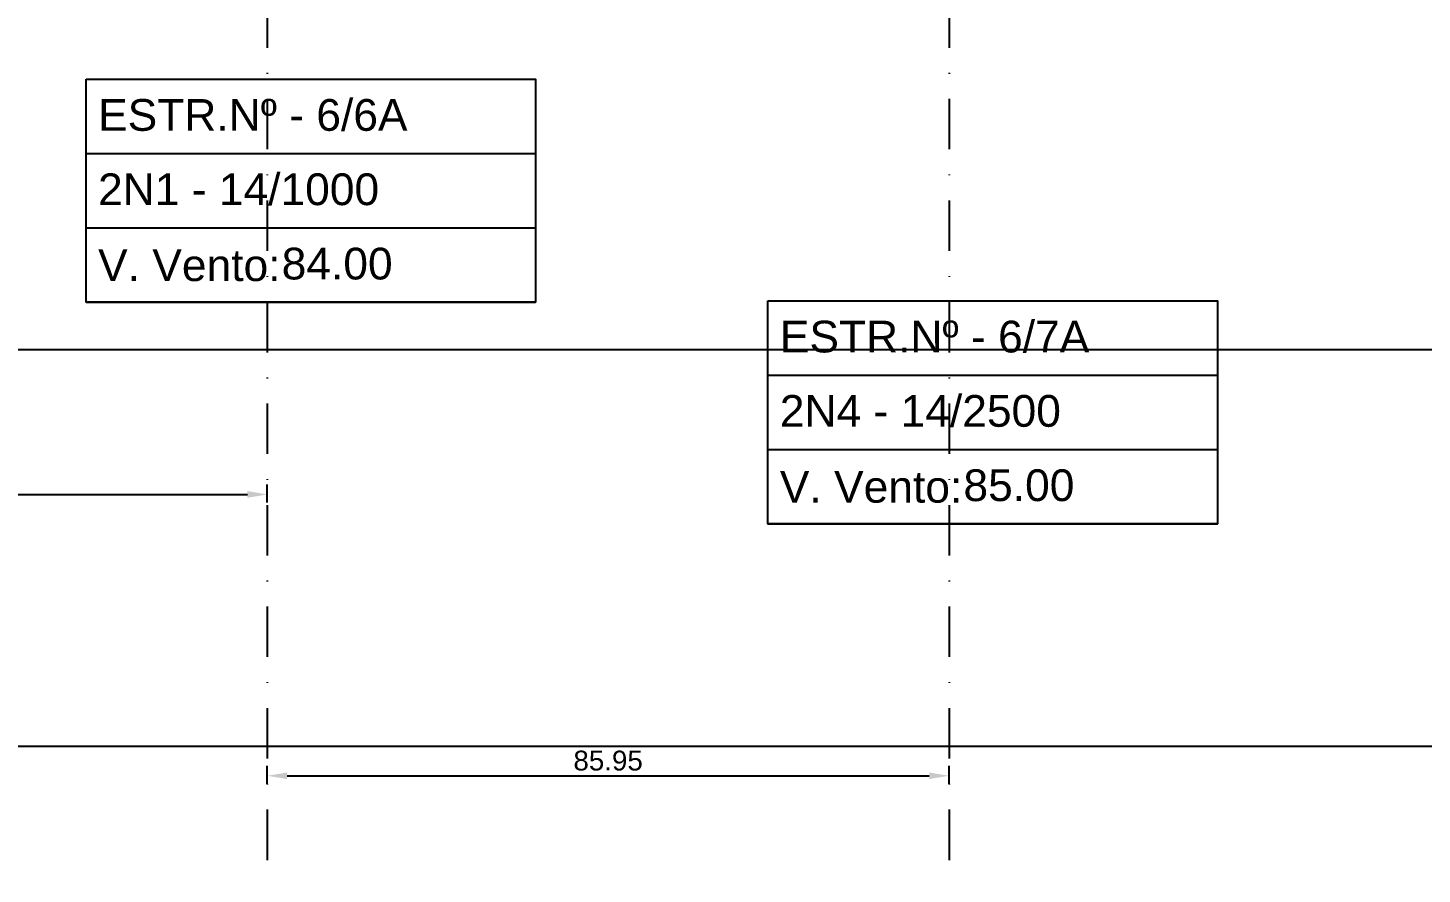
# Model space of a CAD drawing. Header units: metres. Extents: x -121 to 9872, y 3505 to 10721.
# Drawn here: x 6485.1 to 6660.8, y 9083.9 to 9190.6 of the extents above; entities that cross this region are included whole.
import ezdxf
from ezdxf.enums import TextEntityAlignment as Align

# ---------------------------------------------------------------- set-up
doc = ezdxf.new("R2010")
doc.units = ezdxf.units.M
doc.header["$PDMODE"] = 2
doc.linetypes.add('DASHDOT', pattern=[25.4, 12.7, -6.35, 0, -6.35])
for name, color, linetype in [('Cabeçalho', 7, 'Continuous'), ('cotas', 7, 'Continuous'), ('Grade', 9, 'Continuous'), ('Ind.Rot', 8, 'DASHDOT')]:
    doc.layers.add(name, color=color, linetype=linetype)
doc.styles.add('Arial', font='arial.ttf')
doc.styles.add('SIMM-PADRÃO_(TXT)', font='arial.ttf', dxfattribs={"height": 2})
doc.styles.get("Standard").update_dxf_attribs({"font": 'arial.ttf'})
doc.dimstyles.new('ISO-25', dxfattribs={"dimtxt": 2.5, "dimasz": 2.5, "dimexe": 1.25, "dimexo": 0.625, "dimtad": 1, "dimzin": 1, "dimtxsty": 'Standard', "dimcen": 2.5, "dimaunit": 1, "dimadec": 3, "dimazin": 3, "dimtfac": 1, "dimtmove": 0, "dimatfit": 3, "dimfxlon": 1, "dimarcsym": 0})

# ---------------------------------------------------------------- blocks, each defined once
blk = doc.blocks.new('Bloco P Sup')
at = {"layer": 'Cabeçalho'}
blk.add_lwpolyline([(-11.66, -3.34), (44.97, -3.34), (44.97, -31.45), (-11.66, -31.45)], close=True, dxfattribs=at)
for points in [[(-11.66, -12.71), (44.97, -12.71)], [(-11.66, -22.08), (44.97, -22.08)], [(-11.66, -31.45), (44.97, -31.45)]]:
    blk.add_lwpolyline(points, dxfattribs=at)
at = {"layer": 'Cabeçalho', "style": 'Arial'}
blk.add_text('V. Vento:', height=4, dxfattribs=at).set_placement((-10.16, -26.77), align=Align.MIDDLE_LEFT)
at = {"layer": 'Cabeçalho', "style": 'SIMM-PADRÃO_(TXT)'}
for tag, p in [('ESTRUTURANUM', (-10.16, -11.03)), ('TIPO_ESFORÇO', (-10.16, -20.4)), ('VÃOVENTO', (12.97, -29.77))]:
    blk.add_attdef(tag, text='', height=4, dxfattribs=at).set_placement(p, align=Align.BOTTOM_LEFT)
blk = doc.blocks.new('*D122')
at = {"layer": 'cotas', "color": 0, "lineweight": -2, "transparency": 16777216}
for p, q in [((6432.31, 9130.74), (6432.31, 9132.99)), ((6515.31, 9130.74), (6515.31, 9132.99)), ((6434.81, 9131.74), (6512.81, 9131.74))]:
    blk.add_line(p, q, dxfattribs=at)
at = {"layer": 'cotas', "color": 0, "transparency": 16777216}
for points in [[(6434.81, 9132.16), (6434.81, 9131.32), (6432.31, 9131.74)], [(6512.81, 9132.16), (6512.81, 9131.32), (6515.31, 9131.74)]]:
    blk.add_solid(points, dxfattribs=at)
at = {"layer": 'Defpoints', "color": 0, "transparency": 16777216}
for p in [(6515.31, 9131.74), (6432.31, 9109.38), (6515.31, 9083.87)]:
    blk.add_point(p, dxfattribs=at)
at = {"layer": 'cotas', "color": 0, "transparency": 16777216, "insert": (6473.81, 9133.64), "char_height": 2.5, "attachment_point": 5}
blk.add_mtext('83.00', dxfattribs=at)
blk = doc.blocks.new('*D123')
at = {"layer": 'cotas', "color": 0, "lineweight": -2, "transparency": 16777216}
for p, q in [((6515.31, 9095.27), (6515.31, 9097.52)), ((6601.2, 9095.27), (6601.2, 9097.52)), ((6517.81, 9096.27), (6598.7, 9096.27))]:
    blk.add_line(p, q, dxfattribs=at)
at = {"layer": 'cotas', "color": 0, "transparency": 16777216}
for points in [[(6517.81, 9096.69), (6517.81, 9095.85), (6515.31, 9096.27)], [(6598.7, 9096.69), (6598.7, 9095.85), (6601.2, 9096.27)]]:
    blk.add_solid(points, dxfattribs=at)
at = {"layer": 'Defpoints', "color": 0, "transparency": 16777216}
for p in [(6601.2, 9096.27), (6515.31, 9083.87), (6601.2, 9055.93)]:
    blk.add_point(p, dxfattribs=at)
at = {"layer": 'cotas', "color": 0, "transparency": 16777216, "insert": (6558.25, 9098.17), "char_height": 2.5, "attachment_point": 5}
blk.add_mtext('85.95', dxfattribs=at)

msp = doc.modelspace()

# ---------------------------------------------------------------- linework, layer by layer
at = {"layer": 'Grade'}
for points in [[(0, 9150), (9859.453, 9150)], [(0, 9100), (9859.453, 9100)]]:
    msp.add_lwpolyline(points, dxfattribs=at)
at = {"layer": 'Ind.Rot', "linetype": 'DASHDOT', "ltscale": 0.5}
for points in [[(6515.309, 10500), (6515.309, 8300)], [(6601.201, 10500), (6601.201, 8300)]]:
    msp.add_lwpolyline(points, dxfattribs=at)

# ---------------------------------------------------------------- block references
at = {"layer": 'Cabeçalho'}
for p, values in [((6504.151, 9187.411), {'ESTRUTURANUM': 'ESTR.Nº - 6/6A', 'TIPO_ESFORÇO': '2N1 - 14/1000', 'VÃOVENTO': '84.00'}), ((6590.043, 9159.471), {'ESTRUTURANUM': 'ESTR.Nº - 6/7A', 'TIPO_ESFORÇO': '2N4 - 14/2500', 'VÃOVENTO': '85.00'})]:
    msp.add_blockref('Bloco P Sup', p, dxfattribs=at).add_auto_attribs(values)

# ---------------------------------------------------------------- dimensions: what is measured, and where the dimension line sits
at = {"layer": 'cotas'}
dim = msp.add_linear_dim(base=(6515.309, 9131.739), p1=(6432.309, 9109.38), p2=(6515.309, 9083.87), dimstyle='ISO-25', dxfattribs=at)
dim.commit()
dim.dimension.update_dxf_attribs({"geometry": '*D122', "text_midpoint": (6473.809, 9133.642)})
dim = msp.add_linear_dim(base=(6601.201, 9096.269), p1=(6515.309, 9083.87), p2=(6601.201, 9055.93), text='85.95', dimstyle='ISO-25', dxfattribs=at)
dim.commit()
dim.dimension.update_dxf_attribs({"geometry": '*D123', "text_midpoint": (6558.255, 9098.17)})

doc.saveas('drawing.dxf')
